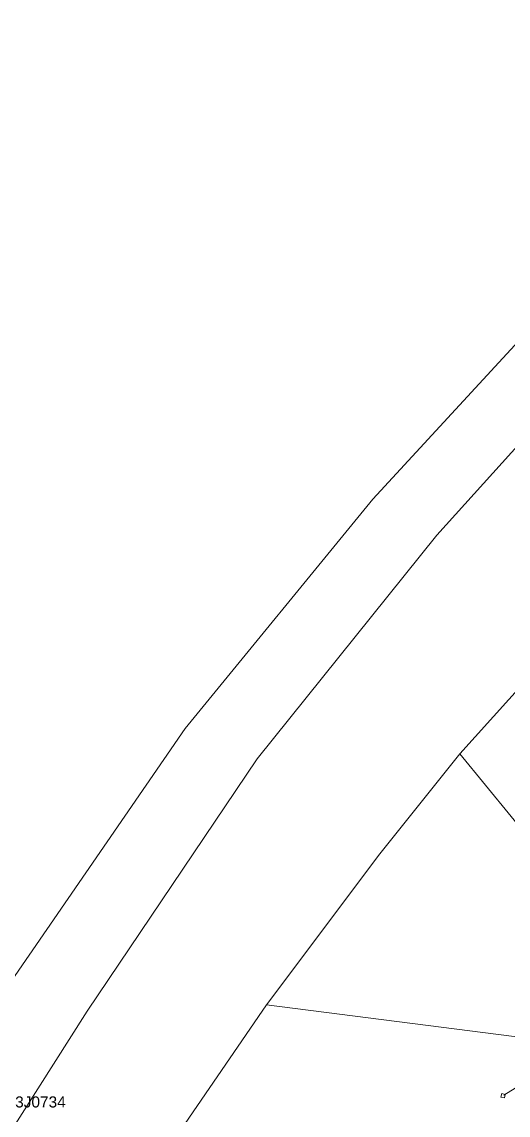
# Model space of a CAD drawing. Header units: metres. Extents: x 244561 to 254068, y 6159332 to 6162744.
# Drawn here: x 250965.2 to 251075.4, y 6161143.7 to 6161391.3 of the extents above; entities that cross this region are included whole.
import ezdxf
from ezdxf.enums import TextEntityAlignment as Align

# ---------------------------------------------------------------- set-up
doc = ezdxf.new("R2010")
doc.units = ezdxf.units.M
doc.linetypes.add('PHANTOMX2', pattern=[6.6, 3, -0.75, 0.2, -0.75, 0.2, -0.75, 0.2, -0.75])
doc.layers.get('0').update_dxf_attribs({"color": 6})
for name, color, linetype, lineweight in [('Cadastre Developer_SP_NEW', 92, 'Continuous', 15), ('Cadastre Land Parcels_SP_EXT', 118, 'Continuous', 15), ('Services_SP_EXT', 42, 'PHANTOMX2', 20)]:
    doc.layers.add(name, color=color, linetype=linetype, lineweight=lineweight)
doc.layers.add('SupportsOH_SP_TR_HV_LV_SL_EXT', color=7, linetype='Continuous')
doc.styles.add('POLE_LABEL', font='arial.ttf', dxfattribs={"height": 2})
doc.styles.get("Standard").update_dxf_attribs({"font": 'arial.ttf'})

# ---------------------------------------------------------------- blocks, each defined once
blk = doc.blocks.new('CCP_EXT')
at = {"flags": 9}
blk.add_attdef('NOTES', text='', height=0.2, dxfattribs=at).set_placement((0, -2), align=Align.MIDDLE_LEFT)
blk.add_wipeout([(0, 0.57), (0.57, 0), (0, -0.57), (-0.57, 0)])
blk.add_lwpolyline([(-0.57, 0), (0, 0.57), (0.57, 0), (0, -0.57), (-0.57, 0)])
at = {"flags": 1}
blk.add_attdef('Z', (0, 0), '', height=0.2, dxfattribs=at)
at = {"flags": 9}
for tag, p in [('CCP_TYPE', (0, 0)), ('CONSTRUCTED_VOLTAGE', (0, -0.2)), ('OPERATING_VOLTAGE', (0, -0.6)), ('ORIENTATION', (0, -0.8)), ('OWNED_BY', (0, -1)), ('STATE', (0, -1.8)), ('NO_PHASES', (0, -0.4)), ('USAGE', (0, -1.2)), ('LEGEND', (0, -1.4)), ('LIFE_SUPPORT', (0, -1.6))]:
    blk.add_attdef(tag, text='', height=0.2, dxfattribs=at).set_placement(p, align=Align.MIDDLE_LEFT)
blk = doc.blocks.new('POLE_EXT')
blk.add_hatch(color=256).paths.add_polyline_path([(-1, 0, 1), (1, 0, 1)])
blk.add_lwpolyline([(-1, 0, 1), (1, 0, 1)], format="xyb", close=True)
at = {"flags": 8}
blk.add_attdef('pNumber', text='', height=2, dxfattribs=at).set_placement((2.5, 2.5), align=Align.MIDDLE_CENTER)
at = {"style": 'POLE_LABEL', "flags": 9}
for tag, p in [('STRUCTURE_PLANT_NUMBER', (1.35, 0.03)), ('STREET_CODE', (1.35, -0.2))]:
    blk.add_attdef(tag, text='', height=0.2, dxfattribs=at).set_placement(p, align=Align.MIDDLE_LEFT)
at = {"flags": 9}
for tag, p in [('OWNED_BY', (1.35, -0.4)), ('SPECIAL_USE', (1.35, -0.8)), ('STATE', (1.35, -1)), ('cLV', (1.35, -1.4)), ('hDepth', (1.35, -1.6)), ('hDia', (1.35, -1.8)), ('cHV', (1.35, -2)), ('PARENT', (1.35, -0.6)), ('USAGE', (1.35, -1.2)), ('LBRACKET', (1.35, -2.2)), ('LExisting', (1.35, -2.4)), ('cLinedev', (1.35, -3.4)), ('pExisting', (1.35, -3.8)), ('pFooting', (1.35, -4.4)), ('pNew', (1.35, -4.6)), ('pRelocate', (1.35, -5)), ('LANTNUMBER', (1.35, -2.6)), ('LOther', (1.35, -2.8)), ('LRemove', (1.35, -3)), ('LEGEND', (1.35, -3.2)), ('LOCATION', (1.35, -3.6)), ('PFNUMBER', (1.35, -4)), ('NEWPFNUMBER', (1.35, -4.2)), ('pRemove', (1.35, -5.2)), ('pReplace', (1.35, -5.4)), ('pStay', (1.35, -5.6)), ('pType', (1.35, -5.8)), ('cspan', (1.35, -6)), ('STREETNAME', (1.35, -6.2)), ('SUBURB', (1.35, -6.4)), ('OPERATED_BY', (1.36, -7.01)), ('NOTES', (1.35, -6.6)), ('MAINTAINED_BY', (1.36, -6.81))]:
    blk.add_attdef(tag, text='', height=0.2, dxfattribs=at).set_placement(p, align=Align.MIDDLE_LEFT)
at = {"flags": 1}
blk.add_attdef('Z', (1.35, -7.33), '', height=0.2, dxfattribs=at)

msp = doc.modelspace()

# ---------------------------------------------------------------- linework, layer by layer
at = {"layer": 'Cadastre Developer_SP_NEW', "linetype": 'Continuous'}
for points in [[(251002.2248, 6161231.2935), (251044.7846, 6161283.2449), (251093.8617, 6161336.4347), (251154.1221, 6161391.2832), (251157.2995, 6161394.1752), (251089.6478, 6161403.8411), (250835.7088, 6161440.1525), (250822.0773, 6161344.2072), (250872.8656, 6161195.0252), (250901.8201, 6161205.2261), (250950.1917, 6161154.751), (250962.0243, 6161172.9581), (251002.2248, 6161231.2935)], [(251115.9795, 6161198.57), (251127.027, 6161208.096), (251090.5317, 6161254.447), (251083.1888, 6161246.3088), (251064.4371, 6161225.5239), (251093.5814, 6161190.1141), (251109.0463, 6161188.0535), (251115.9795, 6161198.57)], [(251093.5814, 6161190.1141), (251064.4371, 6161225.5239), (251046.3223, 6161202.8912), (251020.6208, 6161168.6784), (251089.7333, 6161159.8796), (251093.5814, 6161190.1141)]]:
    msp.add_lwpolyline(points, close=True, dxfattribs=at)
at = {"layer": 'Cadastre Land Parcels_SP_EXT', "linetype": 'Continuous'}
for points in [[(251002.2248, 6161231.2935), (251044.7846, 6161283.2449), (251093.8617, 6161336.4347), (251154.1221, 6161391.2832), (251157.2995, 6161394.1752), (251089.6478, 6161403.8411), (250835.7088, 6161440.1525), (250822.0773, 6161344.2072), (250872.8656, 6161195.0252), (250901.8201, 6161205.2261), (250950.1917, 6161154.751), (250962.0243, 6161172.9581), (251002.2248, 6161231.2935)], [(251115.9795, 6161198.57), (251127.027, 6161208.096), (251090.5317, 6161254.447), (251083.1888, 6161246.3088), (251064.4371, 6161225.5239), (251093.5814, 6161190.1141), (251109.0463, 6161188.0535), (251115.9795, 6161198.57)], [(251093.5814, 6161190.1141), (251064.4371, 6161225.5239), (251046.3223, 6161202.8912), (251020.6208, 6161168.6784), (251089.7333, 6161159.8796), (251093.5814, 6161190.1141)], [(251089.7333, 6161159.8796), (251020.6208, 6161168.6784), (251001.253, 6161140.4162), (251085.8845, 6161129.6439), (251089.7333, 6161159.8796)]]:
    msp.add_lwpolyline(points, close=True, dxfattribs=at)
msp.add_lwpolyline([(251001.2528, 6161140.4162), (251020.6206, 6161168.6784), (251046.3222, 6161202.8913), (251064.4369, 6161225.5239), (251083.1887, 6161246.3088), (251090.5315, 6161254.447), (251111.9955, 6161276.4117), (251140.6367, 6161303.5156), (251146.3495, 6161308.9231), (251180.5929, 6161340.8541), (251185.2473, 6161345.415), (251220.5702, 6161372.3247), (251224.829, 6161375.4876), (251236.4302, 6161384.3427), (251185.807, 6161391.0979), (251182.5436, 6161388.738), (251105.7679, 6161326.5687), (251059.2213, 6161275.1022), (251018.5404, 6161224.4276), (250979.9775, 6161167.2599), (250932.7466, 6161092.9815)], dxfattribs=at)

# ---------------------------------------------------------------- block references
at = {"layer": 'SupportsOH_SP_TR_HV_LV_SL_EXT'}
ref = msp.add_blockref('POLE_EXT', (250961.694, 6161145.9604), dxfattribs=at)
ref.add_attrib('ASSET_NUM', '3J0734', dxfattribs={"layer": '0', "height": 2.5, "style": 'POLE_LABEL'}).set_placement((250963.694, 6161146.7104), align=Align.MIDDLE_LEFT)

# ---------------------------------------------------------------- next in the draw order: block references
at = {"layer": 'Services_SP_EXT', "rotation": 212.2879698539869}
msp.add_blockref('CCP_EXT', (251074.2537, 6161148.1131), dxfattribs=at)

# ---------------------------------------------------------------- next in the draw order: linework, layer by layer
at = {"layer": 'Cadastre Developer_SP_NEW', "linetype": 'Continuous'}
msp.add_lwpolyline([(251001.2528, 6161140.4162), (251020.6206, 6161168.6784), (251046.3222, 6161202.8913), (251064.4369, 6161225.5239), (251083.1887, 6161246.3088), (251090.5315, 6161254.447), (251111.9955, 6161276.4117), (251140.6367, 6161303.5156), (251146.9666, 6161308.911), (251165.87, 6161326.8401), (251181.2067, 6161340.8426), (251202.7379, 6161358.2437), (251224.2691, 6161375.6449), (251236.4302, 6161384.3427), (251185.807, 6161391.0979), (251182.5436, 6161388.738), (251105.7679, 6161326.5687), (251059.2213, 6161275.1022), (251018.5404, 6161224.4276), (250979.9775, 6161167.2599), (250932.7466, 6161092.9815)], dxfattribs=at)
msp.add_lwpolyline([(251089.7333, 6161159.8796), (251020.6208, 6161168.6784), (251001.253, 6161140.4162), (251085.8845, 6161129.6439), (251089.7333, 6161159.8796)], close=True, dxfattribs=at)
at = {"layer": 'Services_SP_EXT'}
msp.add_lwpolyline([(251093.8173, 6161160.2857), (251074.2536, 6161148.1132)], dxfattribs=at)

doc.saveas('drawing.dxf')
